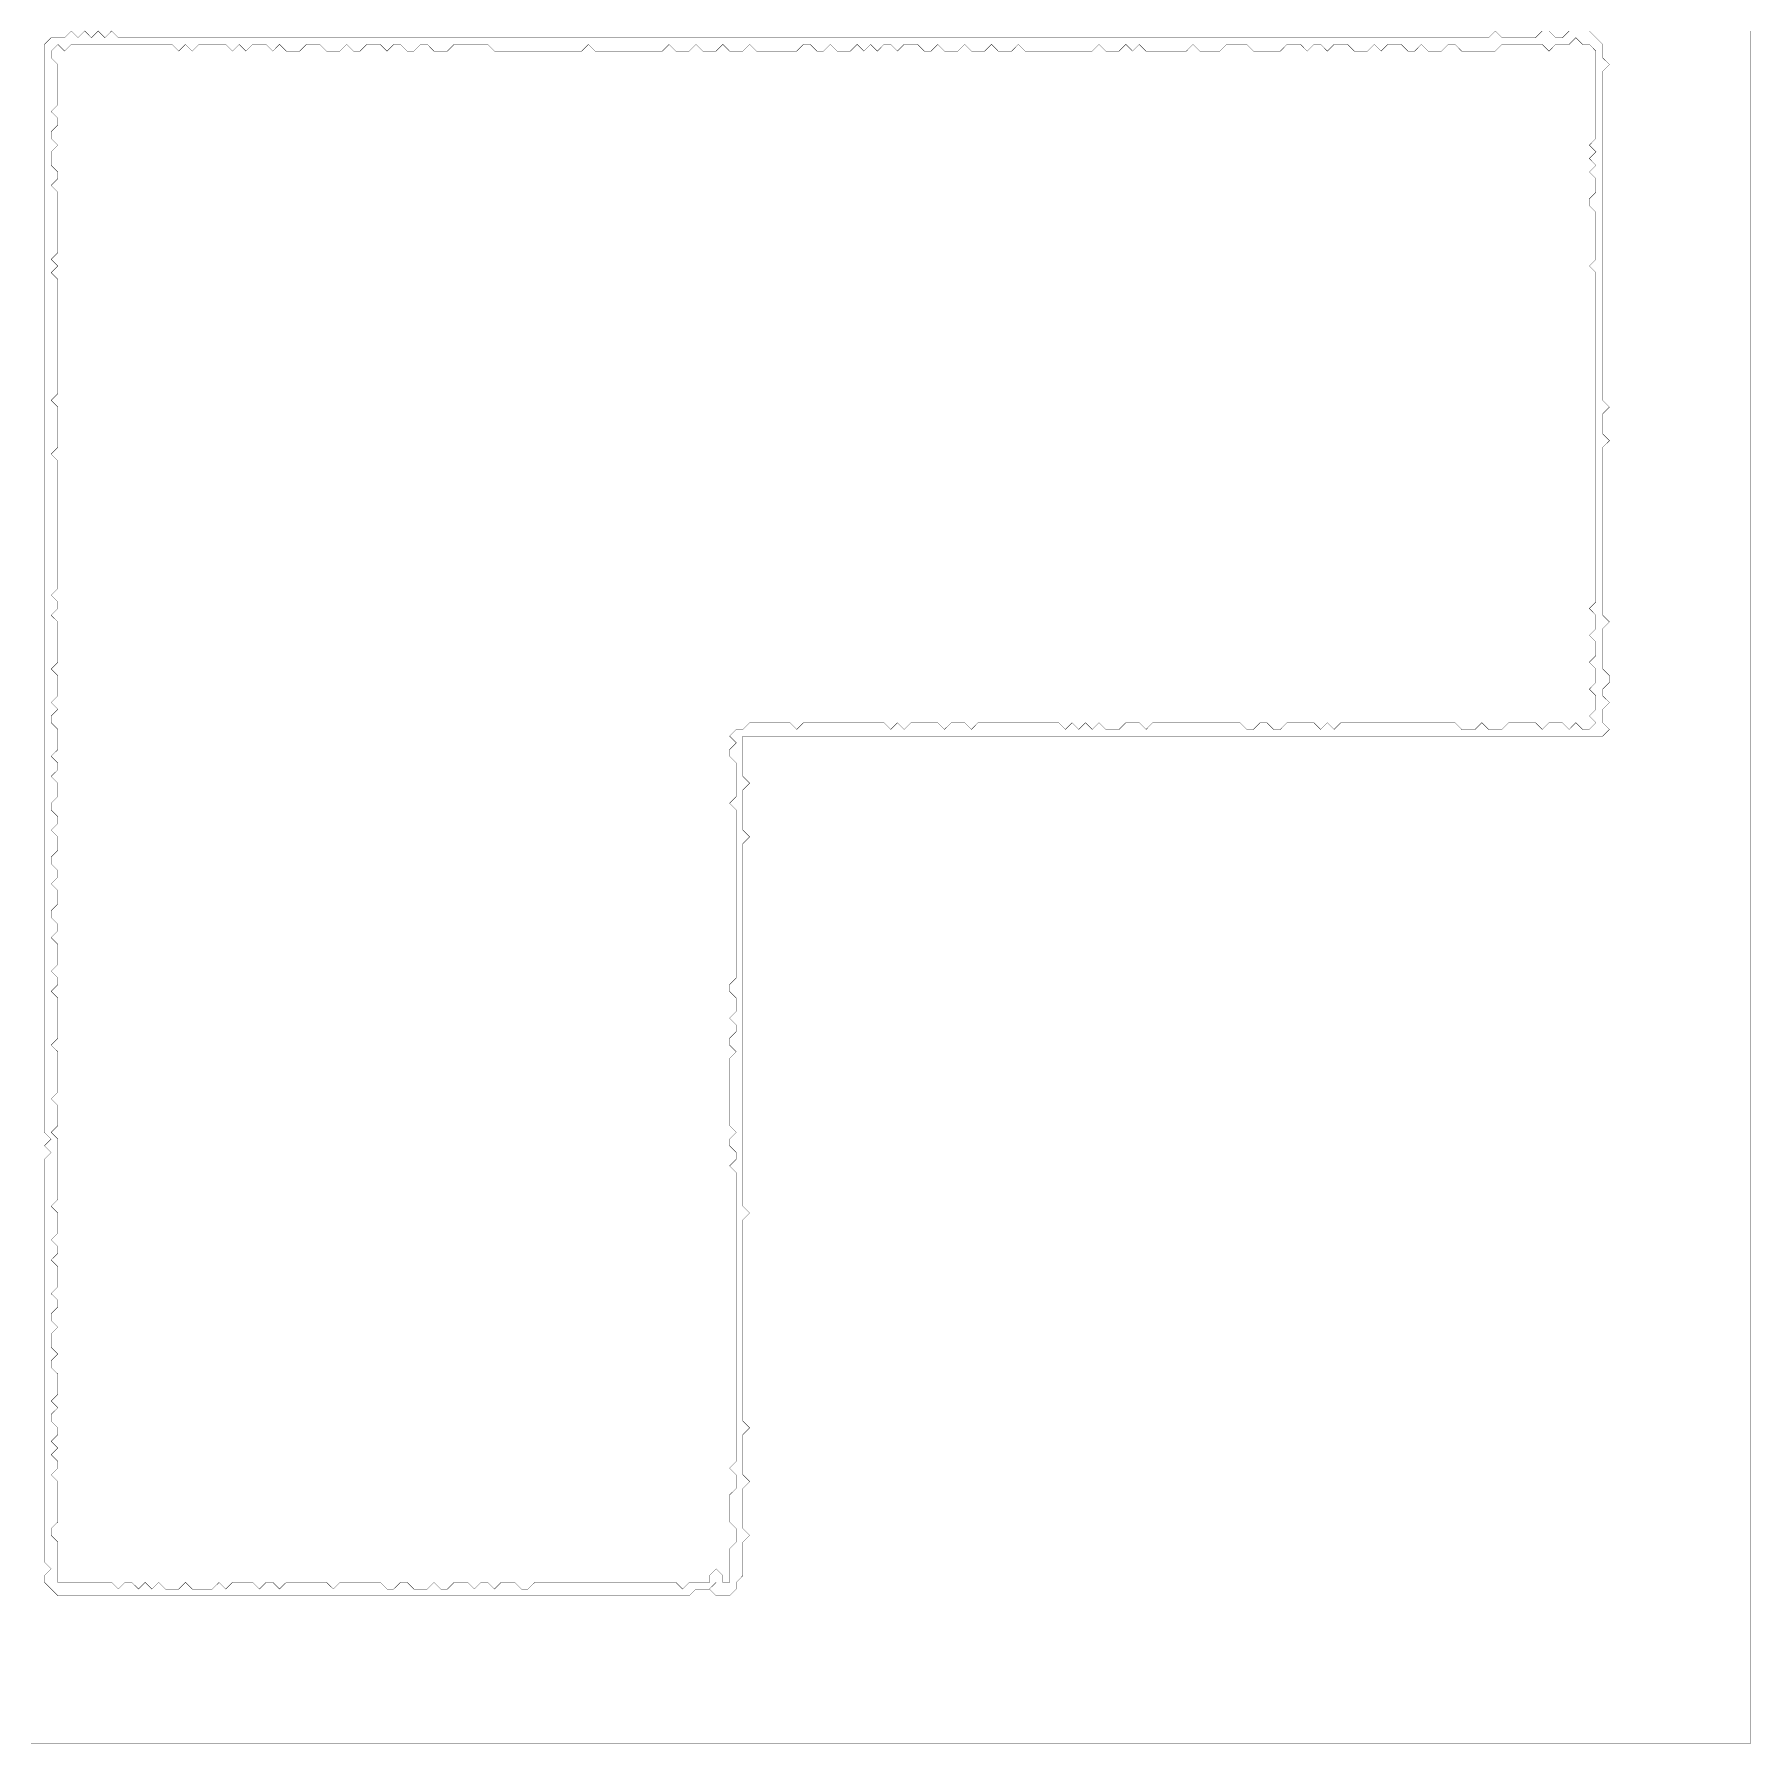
# Model space of a CAD drawing. Header units: metres. Extents: x 0 to 5041, y -5041 to 0.
# Drawn here: x 2521 to 5041, y -5041 to -2530 of the extents above; entities that cross this region are included whole.
import ezdxf

# ---------------------------------------------------------------- set-up
doc = ezdxf.new("R2010")
doc.units = ezdxf.units.M
doc.layers.add('conductor', color=1, linetype='Continuous')
doc.layers.add('substrate', color=5, linetype='Continuous')

msp = doc.modelspace()

# ---------------------------------------------------------------- linework, layer by layer
at = {"layer": 'conductor', "const_width": 0.5}
msp.add_lwpolyline([(4784.6, -2535.4), (4774.8, -2545.2), (4764.9, -2545.2), (4755, -2545.2), (4745.2, -2555.1), (4735.3, -2545.2), (4725.4, -2545.2), (4715.6, -2545.2), (4705.7, -2545.2), (4695.9, -2545.2), (4686, -2545.2), (4676.1, -2545.2), (4666.3, -2555.1), (4656.4, -2555.1), (4646.5, -2555.1), (4636.7, -2555.1), (4626.8, -2555.1), (4616.9, -2555.1), (4607.1, -2545.2), (4597.2, -2545.2), (4587.3, -2555.1), (4577.5, -2555.1), (4567.6, -2555.1), (4557.7, -2545.2), (4547.9, -2555.1), (4538, -2555.1), (4528.1, -2545.2), (4518.3, -2545.2), (4508.4, -2545.2), (4498.5, -2555.1), (4488.7, -2545.2), (4478.8, -2555.1), (4469, -2555.1), (4459.1, -2555.1), (4449.2, -2545.2), (4439.4, -2545.2), (4429.5, -2545.2), (4419.6, -2555.1), (4409.8, -2545.2), (4399.9, -2545.2), (4390, -2555.1), (4380.2, -2545.2), (4370.3, -2545.2), (4360.4, -2545.2), (4350.6, -2555.1), (4340.7, -2555.1), (4330.8, -2555.1), (4321, -2555.1), (4311.1, -2555.1), (4301.2, -2545.2), (4291.4, -2545.2), (4281.5, -2545.2), (4271.6, -2545.2), (4261.8, -2555.1), (4251.9, -2555.1), (4242.1, -2555.1), (4232.2, -2555.1), (4222.3, -2545.2), (4212.5, -2555.1), (4202.6, -2555.1), (4192.7, -2555.1), (4182.9, -2555.1), (4173, -2555.1), (4163.1, -2555.1), (4153.3, -2555.1), (4143.4, -2545.2), (4133.5, -2555.1), (4123.7, -2545.2), (4113.8, -2555.1), (4103.9, -2555.1), (4094.1, -2555.1), (4084.2, -2545.2), (4074.3, -2555.1), (4064.5, -2555.1), (4054.6, -2555.1), (4044.7, -2555.1), (4034.9, -2555.1), (4025, -2555.1), (4015.2, -2555.1), (4005.3, -2555.1), (3995.4, -2555.1), (3985.6, -2555.1), (3975.7, -2555.1), (3965.8, -2545.2), (3956, -2555.1), (3946.1, -2555.1), (3936.2, -2555.1), (3926.4, -2545.2), (3916.5, -2555.1), (3906.6, -2555.1), (3896.8, -2555.1), (3886.9, -2545.2), (3877, -2555.1), (3867.2, -2555.1), (3857.3, -2555.1), (3847.4, -2545.2), (3837.6, -2555.1), (3827.7, -2555.1), (3817.8, -2545.2), (3808, -2545.2), (3798.1, -2545.2), (3788.2, -2555.1), (3778.4, -2545.2), (3768.5, -2545.2), (3758.7, -2555.1), (3748.8, -2545.2), (3738.9, -2555.1), (3729.1, -2545.2), (3719.2, -2555.1), (3709.3, -2555.1), (3699.5, -2555.1), (3689.6, -2545.2), (3679.7, -2555.1), (3669.9, -2555.1), (3660, -2545.2), (3650.1, -2545.2), (3640.3, -2555.1), (3630.4, -2555.1), (3620.5, -2555.1), (3610.7, -2555.1), (3600.8, -2555.1), (3590.9, -2555.1), (3581.1, -2555.1), (3571.2, -2545.2), (3561.3, -2555.1), (3551.5, -2555.1), (3541.6, -2555.1), (3531.8, -2545.2), (3521.9, -2555.1), (3512, -2555.1), (3502.2, -2555.1), (3492.3, -2545.2), (3482.4, -2555.1), (3472.6, -2555.1), (3462.7, -2555.1), (3452.8, -2545.2), (3443, -2555.1), (3433.1, -2555.1), (3423.2, -2555.1), (3413.4, -2555.1), (3403.5, -2555.1), (3393.6, -2555.1), (3383.8, -2555.1), (3373.9, -2555.1), (3364, -2555.1), (3354.2, -2555.1), (3344.3, -2555.1), (3334.4, -2545.2), (3324.6, -2555.1), (3314.7, -2555.1), (3304.9, -2555.1), (3295, -2555.1), (3285.1, -2555.1), (3275.3, -2555.1), (3265.4, -2555.1), (3255.5, -2555.1), (3245.7, -2555.1), (3235.8, -2555.1), (3225.9, -2555.1), (3216.1, -2555.1), (3206.2, -2555.1), (3196.3, -2555.1), (3186.5, -2545.2), (3176.6, -2545.2), (3166.7, -2545.2), (3156.9, -2545.2), (3147, -2545.2), (3137.1, -2545.2), (3127.3, -2555.1), (3117.4, -2555.1), (3107.5, -2555.1), (3097.7, -2545.2), (3087.8, -2545.2), (3078, -2555.1), (3068.1, -2555.1), (3058.2, -2545.2), (3048.4, -2545.2), (3038.5, -2555.1), (3028.6, -2545.2), (3018.8, -2545.2), (3008.9, -2545.2), (2999, -2555.1), (2989.2, -2555.1), (2979.3, -2545.2), (2969.4, -2555.1), (2959.6, -2555.1), (2949.7, -2555.1), (2939.8, -2545.2), (2930, -2545.2), (2920.1, -2545.2), (2910.2, -2555.1), (2900.4, -2555.1), (2890.5, -2555.1), (2880.6, -2545.2), (2870.8, -2555.1), (2860.9, -2545.2), (2851.1, -2545.2), (2841.2, -2545.2), (2831.3, -2555.1), (2821.5, -2545.2), (2811.6, -2555.1), (2801.7, -2545.2), (2791.9, -2545.2), (2782, -2545.2), (2772.1, -2545.2), (2762.3, -2545.2), (2752.4, -2555.1), (2742.5, -2545.2), (2732.7, -2555.1), (2722.8, -2545.2), (2712.9, -2545.2), (2703.1, -2545.2), (2693.2, -2545.2), (2683.3, -2545.2), (2673.5, -2545.2), (2663.6, -2545.2), (2653.7, -2545.2), (2643.9, -2545.2), (2634, -2545.2), (2624.2, -2545.2), (2614.3, -2545.2), (2604.4, -2545.2), (2594.6, -2545.2), (2584.7, -2545.2), (2574.8, -2545.2), (2565, -2555.1), (2555.1, -2545.2), (2545.2, -2555.1), (2545.2, -2565), (2555.1, -2574.8), (2555.1, -2584.7), (2555.1, -2594.6), (2555.1, -2604.4), (2555.1, -2614.3), (2555.1, -2624.2), (2555.1, -2634), (2545.2, -2643.9), (2555.1, -2653.7), (2555.1, -2663.6), (2545.2, -2673.5), (2545.2, -2683.3), (2555.1, -2693.2), (2545.2, -2703.1), (2545.2, -2712.9), (2545.2, -2722.8), (2555.1, -2732.7), (2555.1, -2742.5), (2545.2, -2752.4), (2555.1, -2762.3), (2555.1, -2772.1), (2555.1, -2782), (2555.1, -2791.9), (2555.1, -2801.7), (2555.1, -2811.6), (2555.1, -2821.5), (2555.1, -2831.3), (2555.1, -2841.2), (2555.1, -2851.1), (2545.2, -2860.9), (2555.1, -2870.8), (2545.2, -2880.6), (2555.1, -2890.5), (2555.1, -2900.4), (2555.1, -2910.2), (2555.1, -2920.1), (2555.1, -2930), (2555.1, -2939.8), (2555.1, -2949.7), (2555.1, -2959.6), (2555.1, -2969.4), (2555.1, -2979.3), (2555.1, -2989.2), (2555.1, -2999), (2555.1, -3008.9), (2555.1, -3018.8), (2555.1, -3028.6), (2555.1, -3038.5), (2555.1, -3048.4), (2555.1, -3058.2), (2545.2, -3068.1), (2555.1, -3078), (2555.1, -3087.8), (2555.1, -3097.7), (2555.1, -3107.5), (2555.1, -3117.4), (2555.1, -3127.3), (2555.1, -3137.1), (2545.2, -3147), (2555.1, -3156.9), (2555.1, -3166.7), (2555.1, -3176.6), (2555.1, -3186.5), (2555.1, -3196.3), (2555.1, -3206.2), (2555.1, -3216.1), (2555.1, -3225.9), (2555.1, -3235.8), (2555.1, -3245.7), (2555.1, -3255.5), (2555.1, -3265.4), (2555.1, -3275.3), (2555.1, -3285.1), (2555.1, -3295), (2555.1, -3304.9), (2555.1, -3314.7), (2555.1, -3324.6), (2555.1, -3334.4), (2555.1, -3344.3), (2545.2, -3354.2), (2555.1, -3364), (2555.1, -3373.9), (2545.2, -3383.8), (2555.1, -3393.6), (2555.1, -3403.5), (2555.1, -3413.4), (2555.1, -3423.2), (2555.1, -3433.1), (2555.1, -3443), (2555.1, -3452.8), (2545.2, -3462.7), (2555.1, -3472.6), (2555.1, -3482.4), (2555.1, -3492.3), (2555.1, -3502.2), (2545.2, -3512), (2555.1, -3521.9), (2545.2, -3531.8), (2545.2, -3541.6), (2555.1, -3551.5), (2555.1, -3561.3), (2555.1, -3571.2), (2555.1, -3581.1), (2545.2, -3590.9), (2555.1, -3600.8), (2555.1, -3610.7), (2545.2, -3620.5), (2555.1, -3630.4), (2555.1, -3640.3), (2555.1, -3650.1), (2545.2, -3660), (2545.2, -3669.9), (2555.1, -3679.7), (2555.1, -3689.6), (2545.2, -3699.5), (2555.1, -3709.3), (2555.1, -3719.2), (2555.1, -3729.1), (2545.2, -3738.9), (2545.2, -3748.8), (2555.1, -3758.7), (2555.1, -3768.5), (2545.2, -3778.4), (2555.1, -3788.2), (2555.1, -3798.1), (2555.1, -3808), (2545.2, -3817.8), (2545.2, -3827.7), (2555.1, -3837.6), (2555.1, -3847.4), (2545.2, -3857.3), (2555.1, -3867.2), (2555.1, -3877), (2555.1, -3886.9), (2555.1, -3896.8), (2545.2, -3906.6), (2555.1, -3916.5), (2555.1, -3926.4), (2545.2, -3936.2), (2555.1, -3946.1), (2555.1, -3956), (2555.1, -3965.8), (2555.1, -3975.7), (2555.1, -3985.6), (2555.1, -3995.4), (2555.1, -4005.3), (2545.2, -4015.2), (2555.1, -4025), (2555.1, -4034.9), (2555.1, -4044.7), (2555.1, -4054.6), (2555.1, -4064.5), (2555.1, -4074.3), (2555.1, -4084.2), (2545.2, -4094.1), (2555.1, -4103.9), (2555.1, -4113.8), (2555.1, -4123.7), (2555.1, -4133.5), (2545.2, -4143.4), (2555.1, -4153.3), (2555.1, -4163.1), (2555.1, -4173), (2555.1, -4182.9), (2555.1, -4192.7), (2555.1, -4202.6), (2555.1, -4212.5), (2555.1, -4222.3), (2555.1, -4232.2), (2555.1, -4242.1), (2545.2, -4251.9), (2555.1, -4261.8), (2555.1, -4271.6), (2555.1, -4281.5), (2555.1, -4291.4), (2545.2, -4301.2), (2555.1, -4311.1), (2555.1, -4321), (2545.2, -4330.8), (2555.1, -4340.7), (2555.1, -4350.6), (2555.1, -4360.4), (2555.1, -4370.3), (2545.2, -4380.2), (2555.1, -4390), (2555.1, -4399.9), (2545.2, -4409.8), (2545.2, -4419.6), (2555.1, -4429.5), (2545.2, -4439.4), (2545.2, -4449.2), (2545.2, -4459.1), (2555.1, -4469), (2545.2, -4478.8), (2545.2, -4488.7), (2555.1, -4498.5), (2555.1, -4508.4), (2555.1, -4518.3), (2555.1, -4528.1), (2545.2, -4538), (2555.1, -4547.9), (2545.2, -4557.7), (2545.2, -4567.6), (2555.1, -4577.5), (2555.1, -4587.3), (2545.2, -4597.2), (2555.1, -4607.1), (2545.2, -4616.9), (2555.1, -4626.8), (2555.1, -4636.7), (2545.2, -4646.5), (2555.1, -4656.4), (2555.1, -4666.3), (2555.1, -4676.1), (2555.1, -4686), (2555.1, -4695.9), (2555.1, -4705.7), (2555.1, -4715.6), (2545.2, -4725.4), (2545.2, -4735.3), (2555.1, -4745.2), (2555.1, -4755), (2555.1, -4764.9), (2555.1, -4774.8), (2555.1, -4784.6), (2555.1, -4794.5), (2555.1, -4804.4), (2565, -4804.4), (2574.8, -4804.4), (2584.7, -4804.4), (2594.6, -4804.4), (2604.4, -4804.4), (2614.3, -4804.4), (2624.2, -4804.4), (2634, -4804.4), (2643.9, -4814.2), (2653.7, -4804.4), (2663.6, -4804.4), (2673.5, -4814.2), (2683.3, -4804.4), (2693.2, -4814.2), (2703.1, -4804.4), (2712.9, -4814.2), (2722.8, -4814.2), (2732.7, -4814.2), (2742.5, -4804.4), (2752.4, -4814.2), (2762.3, -4814.2), (2772.1, -4814.2), (2782, -4814.2), (2791.9, -4804.4), (2801.7, -4814.2), (2811.6, -4804.4), (2821.5, -4804.4), (2831.3, -4804.4), (2841.2, -4804.4), (2851.1, -4814.2), (2860.9, -4804.4), (2870.8, -4804.4), (2880.6, -4814.2), (2890.5, -4804.4), (2900.4, -4804.4), (2910.2, -4804.4), (2920.1, -4804.4), (2930, -4804.4), (2939.8, -4804.4), (2949.7, -4804.4), (2959.6, -4814.2), (2969.4, -4804.4), (2979.3, -4804.4), (2989.2, -4804.4), (2999, -4804.4), (3008.9, -4804.4), (3018.8, -4804.4), (3028.6, -4804.4), (3038.5, -4814.2), (3048.4, -4814.2), (3058.2, -4804.4), (3068.1, -4804.4), (3078, -4814.2), (3087.8, -4814.2), (3097.7, -4814.2), (3107.5, -4804.4), (3117.4, -4814.2), (3127.3, -4814.2), (3137.1, -4804.4), (3147, -4804.4), (3156.9, -4804.4), (3166.7, -4814.2), (3176.6, -4804.4), (3186.5, -4804.4), (3196.3, -4814.2), (3206.2, -4804.4), (3216.1, -4804.4), (3225.9, -4804.4), (3235.8, -4814.2), (3245.7, -4814.2), (3255.5, -4804.4), (3265.4, -4804.4), (3275.3, -4804.4), (3285.1, -4804.4), (3295, -4804.4), (3304.9, -4804.4), (3314.7, -4804.4), (3324.6, -4804.4), (3334.4, -4804.4), (3344.3, -4804.4), (3354.2, -4804.4), (3364, -4804.4), (3373.9, -4804.4), (3383.8, -4804.4), (3393.6, -4804.4), (3403.5, -4804.4), (3413.4, -4804.4), (3423.2, -4804.4), (3433.1, -4804.4), (3443, -4804.4), (3452.8, -4804.4), (3462.7, -4804.4), (3472.6, -4814.2), (3482.4, -4804.4), (3492.3, -4804.4), (3502.2, -4804.4), (3512, -4804.4), (3512, -4794.5), (3521.9, -4784.6), (3531.8, -4794.5), (3531.8, -4804.4), (3541.6, -4804.4), (3541.6, -4794.5), (3541.6, -4784.6), (3541.6, -4774.8), (3541.6, -4764.9), (3541.6, -4755), (3551.5, -4745.2), (3551.5, -4735.3), (3551.5, -4725.4), (3541.6, -4715.6), (3541.6, -4705.7), (3541.6, -4695.9), (3541.6, -4686), (3541.6, -4676.1), (3551.5, -4666.3), (3551.5, -4656.4), (3551.5, -4646.5), (3541.6, -4636.7), (3551.5, -4626.8), (3551.5, -4616.9), (3551.5, -4607.1), (3551.5, -4597.2), (3551.5, -4587.3), (3551.5, -4577.5), (3551.5, -4567.6), (3551.5, -4557.7), (3551.5, -4547.9), (3551.5, -4538), (3551.5, -4528.1), (3551.5, -4518.3), (3551.5, -4508.4), (3551.5, -4498.5), (3551.5, -4488.7), (3551.5, -4478.8), (3551.5, -4469), (3551.5, -4459.1), (3551.5, -4449.2), (3551.5, -4439.4), (3551.5, -4429.5), (3551.5, -4419.6), (3551.5, -4409.8), (3551.5, -4399.9), (3551.5, -4390), (3551.5, -4380.2), (3551.5, -4370.3), (3551.5, -4360.4), (3551.5, -4350.6), (3551.5, -4340.7), (3551.5, -4330.8), (3551.5, -4321), (3551.5, -4311.1), (3551.5, -4301.2), (3551.5, -4291.4), (3551.5, -4281.5), (3551.5, -4271.6), (3551.5, -4261.8), (3551.5, -4251.9), (3551.5, -4242.1), (3551.5, -4232.2), (3551.5, -4222.3), (3551.5, -4212.5), (3551.5, -4202.6), (3541.6, -4192.7), (3551.5, -4182.9), (3551.5, -4173), (3541.6, -4163.1), (3541.6, -4153.3), (3551.5, -4143.4), (3541.6, -4133.5), (3541.6, -4123.7), (3541.6, -4113.8), (3541.6, -4103.9), (3541.6, -4094.1), (3541.6, -4084.2), (3541.6, -4074.3), (3541.6, -4064.5), (3541.6, -4054.6), (3541.6, -4044.7), (3541.6, -4034.9), (3551.5, -4025), (3541.6, -4015.2), (3541.6, -4005.3), (3551.5, -3995.4), (3551.5, -3985.6), (3541.6, -3975.7), (3551.5, -3965.8), (3551.5, -3956), (3551.5, -3946.1), (3541.6, -3936.2), (3541.6, -3926.4), (3551.5, -3916.5), (3551.5, -3906.6), (3551.5, -3896.8), (3551.5, -3886.9), (3551.5, -3877), (3551.5, -3867.2), (3551.5, -3857.3), (3551.5, -3847.4), (3551.5, -3837.6), (3551.5, -3827.7), (3551.5, -3817.8), (3551.5, -3808), (3551.5, -3798.1), (3551.5, -3788.2), (3551.5, -3778.4), (3551.5, -3768.5), (3551.5, -3758.7), (3551.5, -3748.8), (3551.5, -3738.9), (3551.5, -3729.1), (3551.5, -3719.2), (3551.5, -3709.3), (3551.5, -3699.5), (3551.5, -3689.6), (3551.5, -3679.7), (3551.5, -3669.9), (3541.6, -3660), (3551.5, -3650.1), (3551.5, -3640.3), (3551.5, -3630.4), (3551.5, -3620.5), (3551.5, -3610.7), (3551.5, -3600.8), (3541.6, -3590.9), (3541.6, -3581.1), (3551.5, -3571.2), (3541.6, -3561.3), (3551.5, -3551.5), (3561.3, -3551.5), (3571.2, -3541.6), (3581.1, -3541.6), (3590.9, -3541.6), (3600.8, -3541.6), (3610.7, -3541.6), (3620.5, -3541.6), (3630.4, -3541.6), (3640.3, -3551.5), (3650.1, -3541.6), (3660, -3541.6), (3669.9, -3541.6), (3679.7, -3541.6), (3689.6, -3541.6), (3699.5, -3541.6), (3709.3, -3541.6), (3719.2, -3541.6), (3729.1, -3541.6), (3738.9, -3541.6), (3748.8, -3541.6), (3758.7, -3541.6), (3768.5, -3541.6), (3778.4, -3551.5), (3788.2, -3541.6), (3798.1, -3551.5), (3808, -3541.6), (3817.8, -3541.6), (3827.7, -3541.6), (3837.6, -3541.6), (3847.4, -3541.6), (3857.3, -3551.5), (3867.2, -3541.6), (3877, -3541.6), (3886.9, -3541.6), (3896.8, -3551.5), (3906.6, -3541.6), (3916.5, -3541.6), (3926.4, -3541.6), (3936.2, -3541.6), (3946.1, -3541.6), (3956, -3541.6), (3965.8, -3541.6), (3975.7, -3541.6), (3985.6, -3541.6), (3995.4, -3541.6), (4005.3, -3541.6), (4015.2, -3541.6), (4025, -3541.6), (4034.9, -3551.5), (4044.7, -3541.6), (4054.6, -3551.5), (4064.5, -3541.6), (4074.3, -3551.5), (4084.2, -3541.6), (4094.1, -3551.5), (4103.9, -3551.5), (4113.8, -3551.5), (4123.7, -3541.6), (4133.5, -3541.6), (4143.4, -3541.6), (4153.3, -3551.5), (4163.1, -3541.6), (4173, -3541.6), (4182.9, -3541.6), (4192.7, -3541.6), (4202.6, -3541.6), (4212.5, -3541.6), (4222.3, -3541.6), (4232.2, -3541.6), (4242.1, -3541.6), (4251.9, -3541.6), (4261.8, -3541.6), (4271.6, -3541.6), (4281.5, -3541.6), (4291.4, -3541.6), (4301.2, -3551.5), (4311.1, -3551.5), (4321, -3541.6), (4330.8, -3541.6), (4340.7, -3551.5), (4350.6, -3551.5), (4360.4, -3541.6), (4370.3, -3541.6), (4380.2, -3541.6), (4390, -3541.6), (4399.9, -3541.6), (4409.8, -3551.5), (4419.6, -3541.6), (4429.5, -3551.5), (4439.4, -3541.6), (4449.2, -3541.6), (4459.1, -3541.6), (4469, -3541.6), (4478.8, -3541.6), (4488.7, -3541.6), (4498.5, -3541.6), (4508.4, -3541.6), (4518.3, -3541.6), (4528.1, -3541.6), (4538, -3541.6), (4547.9, -3541.6), (4557.7, -3541.6), (4567.6, -3541.6), (4577.5, -3541.6), (4587.3, -3541.6), (4597.2, -3541.6), (4607.1, -3541.6), (4616.9, -3551.5), (4626.8, -3551.5), (4636.7, -3551.5), (4646.5, -3541.6), (4656.4, -3551.5), (4666.3, -3551.5), (4676.1, -3551.5), (4686, -3541.6), (4695.9, -3541.6), (4705.7, -3541.6), (4715.6, -3541.6), (4725.4, -3541.6), (4735.3, -3551.5), (4745.2, -3541.6), (4755, -3541.6), (4764.9, -3541.6), (4774.8, -3551.5), (4784.6, -3541.6), (4794.5, -3551.5), (4804.4, -3551.5), (4814.2, -3541.6), (4804.4, -3531.8), (4814.2, -3521.9), (4814.2, -3512), (4814.2, -3502.2), (4804.4, -3492.3), (4814.2, -3482.4), (4814.2, -3472.6), (4814.2, -3462.7), (4804.4, -3452.8), (4814.2, -3443), (4814.2, -3433.1), (4814.2, -3423.2), (4804.4, -3413.4), (4814.2, -3403.5), (4814.2, -3393.6), (4814.2, -3383.8), (4804.4, -3373.9), (4814.2, -3364), (4814.2, -3354.2), (4814.2, -3344.3), (4814.2, -3334.4), (4814.2, -3324.6), (4814.2, -3314.7), (4814.2, -3304.9), (4814.2, -3295), (4814.2, -3285.1), (4814.2, -3275.3), (4814.2, -3265.4), (4814.2, -3255.5), (4814.2, -3245.7), (4814.2, -3235.8), (4814.2, -3225.9), (4814.2, -3216.1), (4814.2, -3206.2), (4814.2, -3196.3), (4814.2, -3186.5), (4814.2, -3176.6), (4814.2, -3166.7), (4814.2, -3156.9), (4814.2, -3147), (4814.2, -3137.1), (4814.2, -3127.3), (4814.2, -3117.4), (4814.2, -3107.5), (4814.2, -3097.7), (4814.2, -3087.8), (4814.2, -3078), (4814.2, -3068.1), (4814.2, -3058.2), (4814.2, -3048.4), (4814.2, -3038.5), (4814.2, -3028.6), (4814.2, -3018.8), (4814.2, -3008.9), (4814.2, -2999), (4814.2, -2989.2), (4814.2, -2979.3), (4814.2, -2969.4), (4814.2, -2959.6), (4814.2, -2949.7), (4814.2, -2939.8), (4814.2, -2930), (4814.2, -2920.1), (4814.2, -2910.2), (4814.2, -2900.4), (4814.2, -2890.5), (4814.2, -2880.6), (4804.4, -2870.8), (4814.2, -2860.9), (4814.2, -2851.1), (4814.2, -2841.2), (4814.2, -2831.3), (4814.2, -2821.5), (4814.2, -2811.6), (4814.2, -2801.7), (4814.2, -2791.9), (4804.4, -2782), (4804.4, -2772.1), (4814.2, -2762.3), (4814.2, -2752.4), (4814.2, -2742.5), (4804.4, -2732.7), (4814.2, -2722.8), (4804.4, -2712.9), (4814.2, -2703.1), (4804.4, -2693.2), (4814.2, -2683.3), (4814.2, -2673.5), (4814.2, -2663.6), (4814.2, -2653.7), (4814.2, -2643.9), (4814.2, -2634), (4814.2, -2624.2), (4814.2, -2614.3), (4814.2, -2604.4), (4814.2, -2594.6), (4814.2, -2584.7), (4814.2, -2574.8), (4814.2, -2565), (4814.2, -2555.1), (4804.4, -2545.2), (4794.5, -2545.2)], close=True, dxfattribs=at)
at = {"layer": 'substrate', "const_width": 0.5}
for points in [[(2515.6, -5041.1), (2525.5, -5041.1), (2535.4, -5041.1), (2545.2, -5041.1), (2555.1, -5041.1), (2565, -5041.1), (2574.8, -5041.1), (2584.7, -5041.1), (2594.6, -5041.1), (2604.4, -5041.1), (2614.3, -5041.1), (2624.2, -5041.1), (2634, -5041.1), (2643.9, -5041.1), (2653.7, -5041.1), (2663.6, -5041.1), (2673.5, -5041.1), (2683.3, -5041.1), (2693.2, -5041.1), (2703.1, -5041.1), (2712.9, -5041.1), (2722.8, -5041.1), (2732.7, -5041.1), (2742.5, -5041.1), (2752.4, -5041.1), (2762.3, -5041.1), (2772.1, -5041.1), (2782, -5041.1), (2791.9, -5041.1), (2801.7, -5041.1), (2811.6, -5041.1), (2821.5, -5041.1), (2831.3, -5041.1), (2841.2, -5041.1), (2851.1, -5041.1), (2860.9, -5041.1), (2870.8, -5041.1), (2880.6, -5041.1), (2890.5, -5041.1), (2900.4, -5041.1), (2910.2, -5041.1), (2920.1, -5041.1), (2930, -5041.1), (2939.8, -5041.1), (2949.7, -5041.1), (2959.6, -5041.1), (2969.4, -5041.1), (2979.3, -5041.1), (2989.2, -5041.1), (2999, -5041.1), (3008.9, -5041.1), (3018.8, -5041.1), (3028.6, -5041.1), (3038.5, -5041.1), (3048.4, -5041.1), (3058.2, -5041.1), (3068.1, -5041.1), (3078, -5041.1), (3087.8, -5041.1), (3097.7, -5041.1), (3107.5, -5041.1), (3117.4, -5041.1), (3127.3, -5041.1), (3137.1, -5041.1), (3147, -5041.1), (3156.9, -5041.1), (3166.7, -5041.1), (3176.6, -5041.1), (3186.5, -5041.1), (3196.3, -5041.1), (3206.2, -5041.1), (3216.1, -5041.1), (3225.9, -5041.1), (3235.8, -5041.1), (3245.7, -5041.1), (3255.5, -5041.1), (3265.4, -5041.1), (3275.3, -5041.1), (3285.1, -5041.1), (3295, -5041.1), (3304.9, -5041.1), (3314.7, -5041.1), (3324.6, -5041.1), (3334.4, -5041.1), (3344.3, -5041.1), (3354.2, -5041.1), (3364, -5041.1), (3373.9, -5041.1), (3383.8, -5041.1), (3393.6, -5041.1), (3403.5, -5041.1), (3413.4, -5041.1), (3423.2, -5041.1), (3433.1, -5041.1), (3443, -5041.1), (3452.8, -5041.1), (3462.7, -5041.1), (3472.6, -5041.1), (3482.4, -5041.1), (3492.3, -5041.1), (3502.2, -5041.1), (3512, -5041.1), (3521.9, -5041.1), (3531.8, -5041.1), (3541.6, -5041.1), (3551.5, -5041.1), (3561.3, -5041.1), (3571.2, -5041.1), (3581.1, -5041.1), (3590.9, -5041.1), (3600.8, -5041.1), (3610.7, -5041.1), (3620.5, -5041.1), (3630.4, -5041.1), (3640.3, -5041.1), (3650.1, -5041.1), (3660, -5041.1), (3669.9, -5041.1), (3679.7, -5041.1), (3689.6, -5041.1), (3699.5, -5041.1), (3709.3, -5041.1), (3719.2, -5041.1), (3729.1, -5041.1), (3738.9, -5041.1), (3748.8, -5041.1), (3758.7, -5041.1), (3768.5, -5041.1), (3778.4, -5041.1), (3788.2, -5041.1), (3798.1, -5041.1), (3808, -5041.1), (3817.8, -5041.1), (3827.7, -5041.1), (3837.6, -5041.1), (3847.4, -5041.1), (3857.3, -5041.1), (3867.2, -5041.1), (3877, -5041.1), (3886.9, -5041.1), (3896.8, -5041.1), (3906.6, -5041.1), (3916.5, -5041.1), (3926.4, -5041.1), (3936.2, -5041.1), (3946.1, -5041.1), (3956, -5041.1), (3965.8, -5041.1), (3975.7, -5041.1), (3985.6, -5041.1), (3995.4, -5041.1), (4005.3, -5041.1), (4015.2, -5041.1), (4025, -5041.1), (4034.9, -5041.1), (4044.7, -5041.1), (4054.6, -5041.1), (4064.5, -5041.1), (4074.3, -5041.1), (4084.2, -5041.1), (4094.1, -5041.1), (4103.9, -5041.1), (4113.8, -5041.1), (4123.7, -5041.1), (4133.5, -5041.1), (4143.4, -5041.1), (4153.3, -5041.1), (4163.1, -5041.1), (4173, -5041.1), (4182.9, -5041.1), (4192.7, -5041.1), (4202.6, -5041.1), (4212.5, -5041.1), (4222.3, -5041.1), (4232.2, -5041.1), (4242.1, -5041.1), (4251.9, -5041.1), (4261.8, -5041.1), (4271.6, -5041.1), (4281.5, -5041.1), (4291.4, -5041.1), (4301.2, -5041.1), (4311.1, -5041.1), (4321, -5041.1), (4330.8, -5041.1), (4340.7, -5041.1), (4350.6, -5041.1), (4360.4, -5041.1), (4370.3, -5041.1), (4380.2, -5041.1), (4390, -5041.1), (4399.9, -5041.1), (4409.8, -5041.1), (4419.6, -5041.1), (4429.5, -5041.1), (4439.4, -5041.1), (4449.2, -5041.1), (4459.1, -5041.1), (4469, -5041.1), (4478.8, -5041.1), (4488.7, -5041.1), (4498.5, -5041.1), (4508.4, -5041.1), (4518.3, -5041.1), (4528.1, -5041.1), (4538, -5041.1), (4547.9, -5041.1), (4557.7, -5041.1), (4567.6, -5041.1), (4577.5, -5041.1), (4587.3, -5041.1), (4597.2, -5041.1), (4607.1, -5041.1), (4616.9, -5041.1), (4626.8, -5041.1), (4636.7, -5041.1), (4646.5, -5041.1), (4656.4, -5041.1), (4666.3, -5041.1), (4676.1, -5041.1), (4686, -5041.1), (4695.9, -5041.1), (4705.7, -5041.1), (4715.6, -5041.1), (4725.4, -5041.1), (4735.3, -5041.1), (4745.2, -5041.1), (4755, -5041.1), (4764.9, -5041.1), (4774.8, -5041.1), (4784.6, -5041.1), (4794.5, -5041.1), (4804.4, -5041.1), (4814.2, -5041.1), (4824.1, -5041.1), (4834, -5041.1), (4843.8, -5041.1), (4853.7, -5041.1), (4863.6, -5041.1), (4873.4, -5041.1), (4883.3, -5041.1), (4893.2, -5041.1), (4903, -5041.1), (4912.9, -5041.1), (4922.8, -5041.1), (4932.6, -5041.1), (4942.5, -5041.1), (4952.3, -5041.1), (4962.2, -5041.1), (4972.1, -5041.1), (4981.9, -5041.1), (4991.8, -5041.1), (5001.7, -5041.1), (5011.5, -5041.1), (5021.4, -5041.1), (5031.3, -5041.1), (5041.1, -5041.1), (5041.1, -5031.3), (5041.1, -5021.4), (5041.1, -5011.5), (5041.1, -5001.7), (5041.1, -4991.8), (5041.1, -4981.9), (5041.1, -4972.1), (5041.1, -4962.2), (5041.1, -4952.3), (5041.1, -4942.5), (5041.1, -4932.6), (5041.1, -4922.8), (5041.1, -4912.9), (5041.1, -4903), (5041.1, -4893.2), (5041.1, -4883.3), (5041.1, -4873.4), (5041.1, -4863.6), (5041.1, -4853.7), (5041.1, -4843.8), (5041.1, -4834), (5041.1, -4824.1), (5041.1, -4814.2), (5041.1, -4804.4), (5041.1, -4794.5), (5041.1, -4784.6), (5041.1, -4774.8), (5041.1, -4764.9), (5041.1, -4755), (5041.1, -4745.2), (5041.1, -4735.3), (5041.1, -4725.4), (5041.1, -4715.6), (5041.1, -4705.7), (5041.1, -4695.9), (5041.1, -4686), (5041.1, -4676.1), (5041.1, -4666.3), (5041.1, -4656.4), (5041.1, -4646.5), (5041.1, -4636.7), (5041.1, -4626.8), (5041.1, -4616.9), (5041.1, -4607.1), (5041.1, -4597.2), (5041.1, -4587.3), (5041.1, -4577.5), (5041.1, -4567.6), (5041.1, -4557.7), (5041.1, -4547.9), (5041.1, -4538), (5041.1, -4528.1), (5041.1, -4518.3), (5041.1, -4508.4), (5041.1, -4498.5), (5041.1, -4488.7), (5041.1, -4478.8), (5041.1, -4469), (5041.1, -4459.1), (5041.1, -4449.2), (5041.1, -4439.4), (5041.1, -4429.5), (5041.1, -4419.6), (5041.1, -4409.8), (5041.1, -4399.9), (5041.1, -4390), (5041.1, -4380.2), (5041.1, -4370.3), (5041.1, -4360.4), (5041.1, -4350.6), (5041.1, -4340.7), (5041.1, -4330.8), (5041.1, -4321), (5041.1, -4311.1), (5041.1, -4301.2), (5041.1, -4291.4), (5041.1, -4281.5), (5041.1, -4271.6), (5041.1, -4261.8), (5041.1, -4251.9), (5041.1, -4242.1), (5041.1, -4232.2), (5041.1, -4222.3), (5041.1, -4212.5), (5041.1, -4202.6), (5041.1, -4192.7), (5041.1, -4182.9), (5041.1, -4173), (5041.1, -4163.1), (5041.1, -4153.3), (5041.1, -4143.4), (5041.1, -4133.5), (5041.1, -4123.7), (5041.1, -4113.8), (5041.1, -4103.9), (5041.1, -4094.1), (5041.1, -4084.2), (5041.1, -4074.3), (5041.1, -4064.5), (5041.1, -4054.6), (5041.1, -4044.7), (5041.1, -4034.9), (5041.1, -4025), (5041.1, -4015.2), (5041.1, -4005.3), (5041.1, -3995.4), (5041.1, -3985.6), (5041.1, -3975.7), (5041.1, -3965.8), (5041.1, -3956), (5041.1, -3946.1), (5041.1, -3936.2), (5041.1, -3926.4), (5041.1, -3916.5), (5041.1, -3906.6), (5041.1, -3896.8), (5041.1, -3886.9), (5041.1, -3877), (5041.1, -3867.2), (5041.1, -3857.3), (5041.1, -3847.4), (5041.1, -3837.6), (5041.1, -3827.7), (5041.1, -3817.8), (5041.1, -3808), (5041.1, -3798.1), (5041.1, -3788.2), (5041.1, -3778.4), (5041.1, -3768.5), (5041.1, -3758.7), (5041.1, -3748.8), (5041.1, -3738.9), (5041.1, -3729.1), (5041.1, -3719.2), (5041.1, -3709.3), (5041.1, -3699.5), (5041.1, -3689.6), (5041.1, -3679.7), (5041.1, -3669.9), (5041.1, -3660), (5041.1, -3650.1), (5041.1, -3640.3), (5041.1, -3630.4), (5041.1, -3620.5), (5041.1, -3610.7), (5041.1, -3600.8), (5041.1, -3590.9), (5041.1, -3581.1), (5041.1, -3571.2), (5041.1, -3561.3), (5041.1, -3551.5), (5041.1, -3541.6), (5041.1, -3531.8), (5041.1, -3521.9), (5041.1, -3512), (5041.1, -3502.2), (5041.1, -3492.3), (5041.1, -3482.4), (5041.1, -3472.6), (5041.1, -3462.7), (5041.1, -3452.8), (5041.1, -3443), (5041.1, -3433.1), (5041.1, -3423.2), (5041.1, -3413.4), (5041.1, -3403.5), (5041.1, -3393.6), (5041.1, -3383.8), (5041.1, -3373.9), (5041.1, -3364), (5041.1, -3354.2), (5041.1, -3344.3), (5041.1, -3334.4), (5041.1, -3324.6), (5041.1, -3314.7), (5041.1, -3304.9), (5041.1, -3295), (5041.1, -3285.1), (5041.1, -3275.3), (5041.1, -3265.4), (5041.1, -3255.5), (5041.1, -3245.7), (5041.1, -3235.8), (5041.1, -3225.9), (5041.1, -3216.1), (5041.1, -3206.2), (5041.1, -3196.3), (5041.1, -3186.5), (5041.1, -3176.6), (5041.1, -3166.7), (5041.1, -3156.9), (5041.1, -3147), (5041.1, -3137.1), (5041.1, -3127.3), (5041.1, -3117.4), (5041.1, -3107.5), (5041.1, -3097.7), (5041.1, -3087.8), (5041.1, -3078), (5041.1, -3068.1), (5041.1, -3058.2), (5041.1, -3048.4), (5041.1, -3038.5), (5041.1, -3028.6), (5041.1, -3018.8), (5041.1, -3008.9), (5041.1, -2999), (5041.1, -2989.2), (5041.1, -2979.3), (5041.1, -2969.4), (5041.1, -2959.6), (5041.1, -2949.7), (5041.1, -2939.8), (5041.1, -2930), (5041.1, -2920.1), (5041.1, -2910.2), (5041.1, -2900.4), (5041.1, -2890.5), (5041.1, -2880.6), (5041.1, -2870.8), (5041.1, -2860.9), (5041.1, -2851.1), (5041.1, -2841.2), (5041.1, -2831.3), (5041.1, -2821.5), (5041.1, -2811.6), (5041.1, -2801.7), (5041.1, -2791.9), (5041.1, -2782), (5041.1, -2772.1), (5041.1, -2762.3), (5041.1, -2752.4), (5041.1, -2742.5), (5041.1, -2732.7), (5041.1, -2722.8), (5041.1, -2712.9), (5041.1, -2703.1), (5041.1, -2693.2), (5041.1, -2683.3), (5041.1, -2673.5), (5041.1, -2663.6), (5041.1, -2653.7), (5041.1, -2643.9), (5041.1, -2634), (5041.1, -2624.2), (5041.1, -2614.3), (5041.1, -2604.4), (5041.1, -2594.6), (5041.1, -2584.7), (5041.1, -2574.8), (5041.1, -2565), (5041.1, -2555.1), (5041.1, -2545.2), (5041.1, -2535.4), (5041.1, -2525.5)], [(4804.4, -2525.5), (4814.2, -2535.4), (4824.1, -2545.2), (4824.1, -2555.1), (4824.1, -2565), (4834, -2574.8), (4824.1, -2584.7), (4824.1, -2594.6), (4824.1, -2604.4), (4824.1, -2614.3), (4824.1, -2624.2), (4824.1, -2634), (4824.1, -2643.9), (4824.1, -2653.7), (4824.1, -2663.6), (4824.1, -2673.5), (4824.1, -2683.3), (4824.1, -2693.2), (4824.1, -2703.1), (4824.1, -2712.9), (4824.1, -2722.8), (4824.1, -2732.7), (4824.1, -2742.5), (4824.1, -2752.4), (4824.1, -2762.3), (4824.1, -2772.1), (4824.1, -2782), (4824.1, -2791.9), (4824.1, -2801.7), (4824.1, -2811.6), (4824.1, -2821.5), (4824.1, -2831.3), (4824.1, -2841.2), (4824.1, -2851.1), (4824.1, -2860.9), (4824.1, -2870.8), (4824.1, -2880.6), (4824.1, -2890.5), (4824.1, -2900.4), (4824.1, -2910.2), (4824.1, -2920.1), (4824.1, -2930), (4824.1, -2939.8), (4824.1, -2949.7), (4824.1, -2959.6), (4824.1, -2969.4), (4824.1, -2979.3), (4824.1, -2989.2), (4824.1, -2999), (4824.1, -3008.9), (4824.1, -3018.8), (4824.1, -3028.6), (4824.1, -3038.5), (4824.1, -3048.4), (4824.1, -3058.2), (4824.1, -3068.1), (4834, -3078), (4824.1, -3087.8), (4824.1, -3097.7), (4824.1, -3107.5), (4824.1, -3117.4), (4834, -3127.3), (4824.1, -3137.1), (4824.1, -3147), (4824.1, -3156.9), (4824.1, -3166.7), (4824.1, -3176.6), (4824.1, -3186.5), (4824.1, -3196.3), (4824.1, -3206.2), (4824.1, -3216.1), (4824.1, -3225.9), (4824.1, -3235.8), (4824.1, -3245.7), (4824.1, -3255.5), (4824.1, -3265.4), (4824.1, -3275.3), (4824.1, -3285.1), (4824.1, -3295), (4824.1, -3304.9), (4824.1, -3314.7), (4824.1, -3324.6), (4824.1, -3334.4), (4824.1, -3344.3), (4824.1, -3354.2), (4824.1, -3364), (4824.1, -3373.9), (4824.1, -3383.8), (4834, -3393.6), (4824.1, -3403.5), (4824.1, -3413.4), (4824.1, -3423.2), (4824.1, -3433.1), (4824.1, -3443), (4824.1, -3452.8), (4824.1, -3462.7), (4834, -3472.6), (4834, -3482.4), (4824.1, -3492.3), (4824.1, -3502.2), (4834, -3512), (4824.1, -3521.9), (4824.1, -3531.8), (4824.1, -3541.6), (4834, -3551.5), (4824.1, -3561.3), (4814.2, -3561.3), (4804.4, -3561.3), (4794.5, -3561.3), (4784.6, -3561.3), (4774.8, -3561.3), (4764.9, -3561.3), (4755, -3561.3), (4745.2, -3561.3), (4735.3, -3561.3), (4725.4, -3561.3), (4715.6, -3561.3), (4705.7, -3561.3), (4695.9, -3561.3), (4686, -3561.3), (4676.1, -3561.3), (4666.3, -3561.3), (4656.4, -3561.3), (4646.5, -3561.3), (4636.7, -3561.3), (4626.8, -3561.3), (4616.9, -3561.3), (4607.1, -3561.3), (4597.2, -3561.3), (4587.3, -3561.3), (4577.5, -3561.3), (4567.6, -3561.3), (4557.7, -3561.3), (4547.9, -3561.3), (4538, -3561.3), (4528.1, -3561.3), (4518.3, -3561.3), (4508.4, -3561.3), (4498.5, -3561.3), (4488.7, -3561.3), (4478.8, -3561.3), (4469, -3561.3), (4459.1, -3561.3), (4449.2, -3561.3), (4439.4, -3561.3), (4429.5, -3561.3), (4419.6, -3561.3), (4409.8, -3561.3), (4399.9, -3561.3), (4390, -3561.3), (4380.2, -3561.3), (4370.3, -3561.3), (4360.4, -3561.3), (4350.6, -3561.3), (4340.7, -3561.3), (4330.8, -3561.3), (4321, -3561.3), (4311.1, -3561.3), (4301.2, -3561.3), (4291.4, -3561.3), (4281.5, -3561.3), (4271.6, -3561.3), (4261.8, -3561.3), (4251.9, -3561.3), (4242.1, -3561.3), (4232.2, -3561.3), (4222.3, -3561.3), (4212.5, -3561.3), (4202.6, -3561.3), (4192.7, -3561.3), (4182.9, -3561.3), (4173, -3561.3), (4163.1, -3561.3), (4153.3, -3561.3), (4143.4, -3561.3), (4133.5, -3561.3), (4123.7, -3561.3), (4113.8, -3561.3), (4103.9, -3561.3), (4094.1, -3561.3), (4084.2, -3561.3), (4074.3, -3561.3), (4064.5, -3561.3), (4054.6, -3561.3), (4044.7, -3561.3), (4034.9, -3561.3), (4025, -3561.3), (4015.2, -3561.3), (4005.3, -3561.3), (3995.4, -3561.3), (3985.6, -3561.3), (3975.7, -3561.3), (3965.8, -3561.3), (3956, -3561.3), (3946.1, -3561.3), (3936.2, -3561.3), (3926.4, -3561.3), (3916.5, -3561.3), (3906.6, -3561.3), (3896.8, -3561.3), (3886.9, -3561.3), (3877, -3561.3), (3867.2, -3561.3), (3857.3, -3561.3), (3847.4, -3561.3), (3837.6, -3561.3), (3827.7, -3561.3), (3817.8, -3561.3), (3808, -3561.3), (3798.1, -3561.3), (3788.2, -3561.3), (3778.4, -3561.3), (3768.5, -3561.3), (3758.7, -3561.3), (3748.8, -3561.3), (3738.9, -3561.3), (3729.1, -3561.3), (3719.2, -3561.3), (3709.3, -3561.3), (3699.5, -3561.3), (3689.6, -3561.3), (3679.7, -3561.3), (3669.9, -3561.3), (3660, -3561.3), (3650.1, -3561.3), (3640.3, -3561.3), (3630.4, -3561.3), (3620.5, -3561.3), (3610.7, -3561.3), (3600.8, -3561.3), (3590.9, -3561.3), (3581.1, -3561.3), (3571.2, -3561.3), (3561.3, -3561.3), (3561.3, -3571.2), (3561.3, -3581.1), (3561.3, -3590.9), (3561.3, -3600.8), (3561.3, -3610.7), (3561.3, -3620.5), (3571.2, -3630.4), (3561.3, -3640.3), (3561.3, -3650.1), (3561.3, -3660), (3561.3, -3669.9), (3561.3, -3679.7), (3561.3, -3689.6), (3561.3, -3699.5), (3571.2, -3709.3), (3561.3, -3719.2), (3561.3, -3729.1), (3561.3, -3738.9), (3561.3, -3748.8), (3561.3, -3758.7), (3561.3, -3768.5), (3561.3, -3778.4), (3561.3, -3788.2), (3561.3, -3798.1), (3561.3, -3808), (3561.3, -3817.8), (3561.3, -3827.7), (3561.3, -3837.6), (3561.3, -3847.4), (3561.3, -3857.3), (3561.3, -3867.2), (3561.3, -3877), (3561.3, -3886.9), (3561.3, -3896.8), (3561.3, -3906.6), (3561.3, -3916.5), (3561.3, -3926.4), (3561.3, -3936.2), (3561.3, -3946.1), (3561.3, -3956), (3561.3, -3965.8), (3561.3, -3975.7), (3561.3, -3985.6), (3561.3, -3995.4), (3561.3, -4005.3), (3561.3, -4015.2), (3561.3, -4025), (3561.3, -4034.9), (3561.3, -4044.7), (3561.3, -4054.6), (3561.3, -4064.5), (3561.3, -4074.3), (3561.3, -4084.2), (3561.3, -4094.1), (3561.3, -4103.9), (3561.3, -4113.8), (3561.3, -4123.7), (3561.3, -4133.5), (3561.3, -4143.4), (3561.3, -4153.3), (3561.3, -4163.1), (3561.3, -4173), (3561.3, -4182.9), (3561.3, -4192.7), (3561.3, -4202.6), (3561.3, -4212.5), (3561.3, -4222.3), (3561.3, -4232.2), (3561.3, -4242.1), (3561.3, -4251.9), (3571.2, -4261.8), (3561.3, -4271.6), (3561.3, -4281.5), (3561.3, -4291.4), (3561.3, -4301.2), (3561.3, -4311.1), (3561.3, -4321), (3561.3, -4330.8), (3561.3, -4340.7), (3561.3, -4350.6), (3561.3, -4360.4), (3561.3, -4370.3), (3561.3, -4380.2), (3561.3, -4390), (3561.3, -4399.9), (3561.3, -4409.8), (3561.3, -4419.6), (3561.3, -4429.5), (3561.3, -4439.4), (3561.3, -4449.2), (3561.3, -4459.1), (3561.3, -4469), (3561.3, -4478.8), (3561.3, -4488.7), (3561.3, -4498.5), (3561.3, -4508.4), (3561.3, -4518.3), (3561.3, -4528.1), (3561.3, -4538), (3561.3, -4547.9), (3561.3, -4557.7), (3561.3, -4567.6), (3571.2, -4577.5), (3561.3, -4587.3), (3561.3, -4597.2), (3561.3, -4607.1), (3561.3, -4616.9), (3561.3, -4626.8), (3561.3, -4636.7), (3561.3, -4646.5), (3571.2, -4656.4), (3561.3, -4666.3), (3561.3, -4676.1), (3561.3, -4686), (3561.3, -4695.9), (3561.3, -4705.7), (3561.3, -4715.6), (3561.3, -4725.4), (3571.2, -4735.3), (3561.3, -4745.2), (3561.3, -4755), (3561.3, -4764.9), (3561.3, -4774.8), (3561.3, -4784.6), (3561.3, -4794.5), (3551.5, -4804.4), (3551.5, -4814.2), (3541.6, -4824.1), (3531.8, -4824.1), (3521.9, -4824.1), (3512, -4814.2), (3521.9, -4804.4), (3512, -4814.2), (3502.2, -4814.2), (3492.3, -4814.2), (3482.4, -4824.1), (3472.6, -4824.1), (3462.7, -4824.1), (3452.8, -4824.1), (3443, -4824.1), (3433.1, -4824.1), (3423.2, -4824.1), (3413.4, -4824.1), (3403.5, -4824.1), (3393.6, -4824.1), (3383.8, -4824.1), (3373.9, -4824.1), (3364, -4824.1), (3354.2, -4824.1), (3344.3, -4824.1), (3334.4, -4824.1), (3324.6, -4824.1), (3314.7, -4824.1), (3304.9, -4824.1), (3295, -4824.1), (3285.1, -4824.1), (3275.3, -4824.1), (3265.4, -4824.1), (3255.5, -4824.1), (3245.7, -4824.1), (3235.8, -4824.1), (3225.9, -4824.1), (3216.1, -4824.1), (3206.2, -4824.1), (3196.3, -4824.1), (3186.5, -4824.1), (3176.6, -4824.1), (3166.7, -4824.1), (3156.9, -4824.1), (3147, -4824.1), (3137.1, -4824.1), (3127.3, -4824.1), (3117.4, -4824.1), (3107.5, -4824.1), (3097.7, -4824.1), (3087.8, -4824.1), (3078, -4824.1), (3068.1, -4824.1), (3058.2, -4824.1), (3048.4, -4824.1), (3038.5, -4824.1), (3028.6, -4824.1), (3018.8, -4824.1), (3008.9, -4824.1), (2999, -4824.1), (2989.2, -4824.1), (2979.3, -4824.1), (2969.4, -4824.1), (2959.6, -4824.1), (2949.7, -4824.1), (2939.8, -4824.1), (2930, -4824.1), (2920.1, -4824.1), (2910.2, -4824.1), (2900.4, -4824.1), (2890.5, -4824.1), (2880.6, -4824.1), (2870.8, -4824.1), (2860.9, -4824.1), (2851.1, -4824.1), (2841.2, -4824.1), (2831.3, -4824.1), (2821.5, -4824.1), (2811.6, -4824.1), (2801.7, -4824.1), (2791.9, -4824.1), (2782, -4824.1), (2772.1, -4824.1), (2762.3, -4824.1), (2752.4, -4824.1), (2742.5, -4824.1), (2732.7, -4824.1), (2722.8, -4824.1), (2712.9, -4824.1), (2703.1, -4824.1), (2693.2, -4824.1), (2683.3, -4824.1), (2673.5, -4824.1), (2663.6, -4824.1), (2653.7, -4824.1), (2643.9, -4824.1), (2634, -4824.1), (2624.2, -4824.1), (2614.3, -4824.1), (2604.4, -4824.1), (2594.6, -4824.1), (2584.7, -4824.1), (2574.8, -4824.1), (2565, -4824.1), (2555.1, -4824.1), (2545.2, -4814.2), (2535.4, -4804.4), (2535.4, -4794.5), (2545.2, -4784.6), (2535.4, -4774.8), (2535.4, -4764.9), (2535.4, -4755), (2535.4, -4745.2), (2535.4, -4735.3), (2535.4, -4725.4), (2535.4, -4715.6), (2535.4, -4705.7), (2535.4, -4695.9), (2535.4, -4686), (2535.4, -4676.1), (2535.4, -4666.3), (2535.4, -4656.4), (2535.4, -4646.5), (2535.4, -4636.7), (2535.4, -4626.8), (2535.4, -4616.9), (2535.4, -4607.1), (2535.4, -4597.2), (2535.4, -4587.3), (2535.4, -4577.5), (2535.4, -4567.6), (2535.4, -4557.7), (2535.4, -4547.9), (2535.4, -4538), (2535.4, -4528.1), (2535.4, -4518.3), (2535.4, -4508.4), (2535.4, -4498.5), (2535.4, -4488.7), (2535.4, -4478.8), (2535.4, -4469), (2535.4, -4459.1), (2535.4, -4449.2), (2535.4, -4439.4), (2535.4, -4429.5), (2535.4, -4419.6), (2535.4, -4409.8), (2535.4, -4399.9), (2535.4, -4390), (2535.4, -4380.2), (2535.4, -4370.3), (2535.4, -4360.4), (2535.4, -4350.6), (2535.4, -4340.7), (2535.4, -4330.8), (2535.4, -4321), (2535.4, -4311.1), (2535.4, -4301.2), (2535.4, -4291.4), (2535.4, -4281.5), (2535.4, -4271.6), (2535.4, -4261.8), (2535.4, -4251.9), (2535.4, -4242.1), (2535.4, -4232.2), (2535.4, -4222.3), (2535.4, -4212.5), (2535.4, -4202.6), (2535.4, -4192.7), (2535.4, -4182.9), (2545.2, -4173), (2535.4, -4163.1), (2545.2, -4153.3), (2535.4, -4143.4), (2535.4, -4133.5), (2535.4, -4123.7), (2535.4, -4113.8), (2535.4, -4103.9), (2535.4, -4094.1), (2535.4, -4084.2), (2535.4, -4074.3), (2535.4, -4064.5), (2535.4, -4054.6), (2535.4, -4044.7), (2535.4, -4034.9), (2535.4, -4025), (2535.4, -4015.2), (2535.4, -4005.3), (2535.4, -3995.4), (2535.4, -3985.6), (2535.4, -3975.7), (2535.4, -3965.8), (2535.4, -3956), (2535.4, -3946.1), (2535.4, -3936.2), (2535.4, -3926.4), (2535.4, -3916.5), (2535.4, -3906.6), (2535.4, -3896.8), (2535.4, -3886.9), (2535.4, -3877), (2535.4, -3867.2), (2535.4, -3857.3), (2535.4, -3847.4), (2535.4, -3837.6), (2535.4, -3827.7), (2535.4, -3817.8), (2535.4, -3808), (2535.4, -3798.1), (2535.4, -3788.2), (2535.4, -3778.4), (2535.4, -3768.5), (2535.4, -3758.7), (2535.4, -3748.8), (2535.4, -3738.9), (2535.4, -3729.1), (2535.4, -3719.2), (2535.4, -3709.3), (2535.4, -3699.5), (2535.4, -3689.6), (2535.4, -3679.7), (2535.4, -3669.9), (2535.4, -3660), (2535.4, -3650.1), (2535.4, -3640.3), (2535.4, -3630.4), (2535.4, -3620.5), (2535.4, -3610.7), (2535.4, -3600.8), (2535.4, -3590.9), (2535.4, -3581.1), (2535.4, -3571.2), (2535.4, -3561.3), (2535.4, -3551.5), (2535.4, -3541.6), (2535.4, -3531.8), (2535.4, -3521.9), (2535.4, -3512), (2535.4, -3502.2), (2535.4, -3492.3), (2535.4, -3482.4), (2535.4, -3472.6), (2535.4, -3462.7), (2535.4, -3452.8), (2535.4, -3443), (2535.4, -3433.1), (2535.4, -3423.2), (2535.4, -3413.4), (2535.4, -3403.5), (2535.4, -3393.6), (2535.4, -3383.8), (2535.4, -3373.9), (2535.4, -3364), (2535.4, -3354.2), (2535.4, -3344.3), (2535.4, -3334.4), (2535.4, -3324.6), (2535.4, -3314.7), (2535.4, -3304.9), (2535.4, -3295), (2535.4, -3285.1), (2535.4, -3275.3), (2535.4, -3265.4), (2535.4, -3255.5), (2535.4, -3245.7), (2535.4, -3235.8), (2535.4, -3225.9), (2535.4, -3216.1), (2535.4, -3206.2), (2535.4, -3196.3), (2535.4, -3186.5), (2535.4, -3176.6), (2535.4, -3166.7), (2535.4, -3156.9), (2535.4, -3147), (2535.4, -3137.1), (2535.4, -3127.3), (2535.4, -3117.4), (2535.4, -3107.5), (2535.4, -3097.7), (2535.4, -3087.8), (2535.4, -3078), (2535.4, -3068.1), (2535.4, -3058.2), (2535.4, -3048.4), (2535.4, -3038.5), (2535.4, -3028.6), (2535.4, -3018.8), (2535.4, -3008.9), (2535.4, -2999), (2535.4, -2989.2), (2535.4, -2979.3), (2535.4, -2969.4), (2535.4, -2959.6), (2535.4, -2949.7), (2535.4, -2939.8), (2535.4, -2930), (2535.4, -2920.1), (2535.4, -2910.2), (2535.4, -2900.4), (2535.4, -2890.5), (2535.4, -2880.6), (2535.4, -2870.8), (2535.4, -2860.9), (2535.4, -2851.1), (2535.4, -2841.2), (2535.4, -2831.3), (2535.4, -2821.5), (2535.4, -2811.6), (2535.4, -2801.7), (2535.4, -2791.9), (2535.4, -2782), (2535.4, -2772.1), (2535.4, -2762.3), (2535.4, -2752.4), (2535.4, -2742.5), (2535.4, -2732.7), (2535.4, -2722.8), (2535.4, -2712.9), (2535.4, -2703.1), (2535.4, -2693.2), (2535.4, -2683.3), (2535.4, -2673.5), (2535.4, -2663.6), (2535.4, -2653.7), (2535.4, -2643.9), (2535.4, -2634), (2535.4, -2624.2), (2535.4, -2614.3), (2535.4, -2604.4), (2535.4, -2594.6), (2535.4, -2584.7), (2535.4, -2574.8), (2535.4, -2565), (2535.4, -2555.1), (2535.4, -2545.2), (2545.2, -2535.4), (2555.1, -2535.4), (2565, -2535.4), (2574.8, -2525.5), (2584.7, -2535.4), (2594.6, -2525.5), (2604.4, -2535.4), (2614.3, -2525.5), (2624.2, -2535.4), (2634, -2525.5), (2643.9, -2535.4), (2653.7, -2535.4), (2663.6, -2535.4), (2673.5, -2535.4), (2683.3, -2535.4), (2693.2, -2535.4), (2703.1, -2535.4), (2712.9, -2535.4), (2722.8, -2535.4), (2732.7, -2535.4), (2742.5, -2535.4), (2752.4, -2535.4), (2762.3, -2535.4), (2772.1, -2535.4), (2782, -2535.4), (2791.9, -2535.4), (2801.7, -2535.4), (2811.6, -2535.4), (2821.5, -2535.4), (2831.3, -2535.4), (2841.2, -2535.4), (2851.1, -2535.4), (2860.9, -2535.4), (2870.8, -2535.4), (2880.6, -2535.4), (2890.5, -2535.4), (2900.4, -2535.4), (2910.2, -2535.4), (2920.1, -2535.4), (2930, -2535.4), (2939.8, -2535.4), (2949.7, -2535.4), (2959.6, -2535.4), (2969.4, -2535.4), (2979.3, -2535.4), (2989.2, -2535.4), (2999, -2535.4), (3008.9, -2535.4), (3018.8, -2535.4), (3028.6, -2535.4), (3038.5, -2535.4), (3048.4, -2535.4), (3058.2, -2535.4), (3068.1, -2535.4), (3078, -2535.4), (3087.8, -2535.4), (3097.7, -2535.4), (3107.5, -2535.4), (3117.4, -2535.4), (3127.3, -2535.4), (3137.1, -2535.4), (3147, -2535.4), (3156.9, -2535.4), (3166.7, -2535.4), (3176.6, -2535.4), (3186.5, -2535.4), (3196.3, -2535.4), (3206.2, -2535.4), (3216.1, -2535.4), (3225.9, -2535.4), (3235.8, -2535.4), (3245.7, -2535.4), (3255.5, -2535.4), (3265.4, -2535.4), (3275.3, -2535.4), (3285.1, -2535.4), (3295, -2535.4), (3304.9, -2535.4), (3314.7, -2535.4), (3324.6, -2535.4), (3334.4, -2535.4), (3344.3, -2535.4), (3354.2, -2535.4), (3364, -2535.4), (3373.9, -2535.4), (3383.8, -2535.4), (3393.6, -2535.4), (3403.5, -2535.4), (3413.4, -2535.4), (3423.2, -2535.4), (3433.1, -2535.4), (3443, -2535.4), (3452.8, -2535.4), (3462.7, -2535.4), (3472.6, -2535.4), (3482.4, -2535.4), (3492.3, -2535.4), (3502.2, -2535.4), (3512, -2535.4), (3521.9, -2535.4), (3531.8, -2535.4), (3541.6, -2535.4), (3551.5, -2535.4), (3561.3, -2535.4), (3571.2, -2535.4), (3581.1, -2535.4), (3590.9, -2535.4), (3600.8, -2535.4), (3610.7, -2535.4), (3620.5, -2535.4), (3630.4, -2535.4), (3640.3, -2535.4), (3650.1, -2535.4), (3660, -2535.4), (3669.9, -2535.4), (3679.7, -2535.4), (3689.6, -2535.4), (3699.5, -2535.4), (3709.3, -2535.4), (3719.2, -2535.4), (3729.1, -2535.4), (3738.9, -2535.4), (3748.8, -2535.4), (3758.7, -2535.4), (3768.5, -2535.4), (3778.4, -2535.4), (3788.2, -2535.4), (3798.1, -2535.4), (3808, -2535.4), (3817.8, -2535.4), (3827.7, -2535.4), (3837.6, -2535.4), (3847.4, -2535.4), (3857.3, -2535.4), (3867.2, -2535.4), (3877, -2535.4), (3886.9, -2535.4), (3896.8, -2535.4), (3906.6, -2535.4), (3916.5, -2535.4), (3926.4, -2535.4), (3936.2, -2535.4), (3946.1, -2535.4), (3956, -2535.4), (3965.8, -2535.4), (3975.7, -2535.4), (3985.6, -2535.4), (3995.4, -2535.4), (4005.3, -2535.4), (4015.2, -2535.4), (4025, -2535.4), (4034.9, -2535.4), (4044.7, -2535.4), (4054.6, -2535.4), (4064.5, -2535.4), (4074.3, -2535.4), (4084.2, -2535.4), (4094.1, -2535.4), (4103.9, -2535.4), (4113.8, -2535.4), (4123.7, -2535.4), (4133.5, -2535.4), (4143.4, -2535.4), (4153.3, -2535.4), (4163.1, -2535.4), (4173, -2535.4), (4182.9, -2535.4), (4192.7, -2535.4), (4202.6, -2535.4), (4212.5, -2535.4), (4222.3, -2535.4), (4232.2, -2535.4), (4242.1, -2535.4), (4251.9, -2535.4), (4261.8, -2535.4), (4271.6, -2535.4), (4281.5, -2535.4), (4291.4, -2535.4), (4301.2, -2535.4), (4311.1, -2535.4), (4321, -2535.4), (4330.8, -2535.4), (4340.7, -2535.4), (4350.6, -2535.4), (4360.4, -2535.4), (4370.3, -2535.4), (4380.2, -2535.4), (4390, -2535.4), (4399.9, -2535.4), (4409.8, -2535.4), (4419.6, -2535.4), (4429.5, -2535.4), (4439.4, -2535.4), (4449.2, -2535.4), (4459.1, -2535.4), (4469, -2535.4), (4478.8, -2535.4), (4488.7, -2535.4), (4498.5, -2535.4), (4508.4, -2535.4), (4518.3, -2535.4), (4528.1, -2535.4), (4538, -2535.4), (4547.9, -2535.4), (4557.7, -2535.4), (4567.6, -2535.4), (4577.5, -2535.4), (4587.3, -2535.4), (4597.2, -2535.4), (4607.1, -2535.4), (4616.9, -2535.4), (4626.8, -2535.4), (4636.7, -2535.4), (4646.5, -2535.4), (4656.4, -2535.4), (4666.3, -2525.5), (4676.1, -2535.4), (4686, -2535.4), (4695.9, -2535.4), (4705.7, -2535.4), (4715.6, -2535.4), (4725.4, -2535.4), (4735.3, -2525.5)], [(4745.2, -2525.5), (4755, -2535.4), (4764.9, -2535.4), (4774.8, -2525.5)]]:
    msp.add_lwpolyline(points, dxfattribs=at)

doc.saveas('drawing.dxf')
